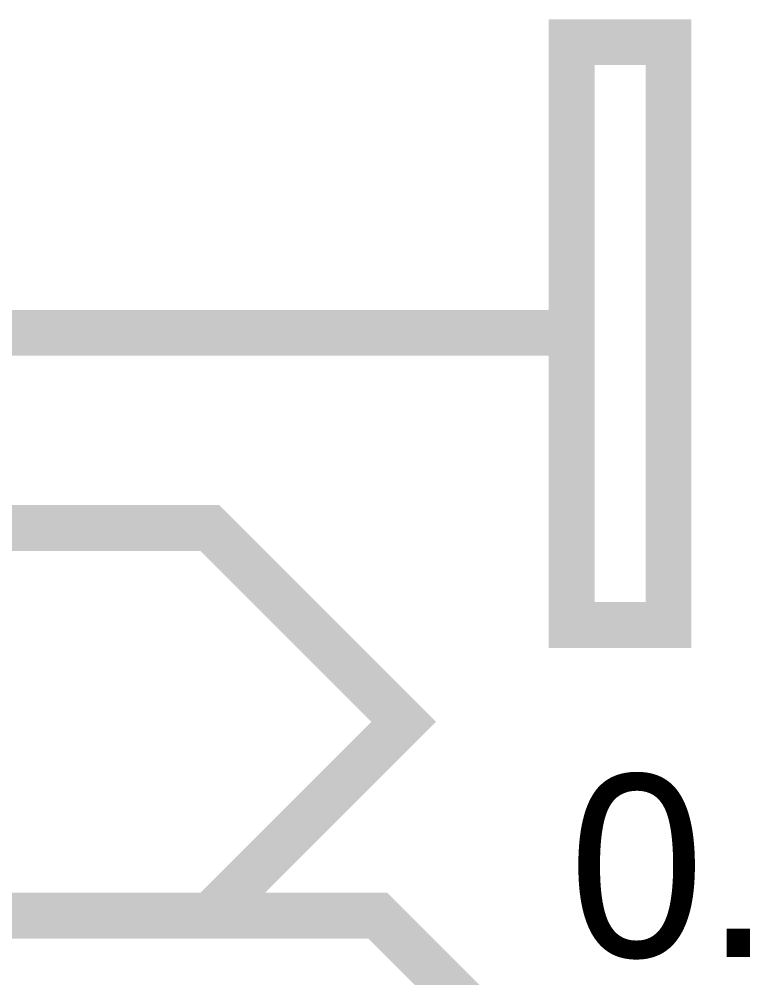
# Model space of a CAD drawing. Header units: inches. Extents: x 0 to 15, y 0 to 9.5.
# Drawn here: x 7.8576 to 8.0474, y 1.6338 to 1.8808 of the extents above; entities that cross this region are included whole.
import ezdxf

# ---------------------------------------------------------------- set-up
doc = ezdxf.new("R2010")
doc.units = ezdxf.units.IN
doc.header["$MEASUREMENT"] = 0
doc.layers.add('Sheet', color=255, linetype='Continuous')

msp = doc.modelspace()

# ---------------------------------------------------------------- linework, layer by layer
at = {"layer": 'Sheet'}
for points in [[(7.99995, 1.87488, 0.0118, 0.0118, 0), (8.02491, 1.87488, 0.0118, 0.0118, 0), (8.02491, 1.7247, 0.0118, 0.0118, 0), (7.99995, 1.7247, 0.0118, 0.0118, 0), (7.99995, 1.87488, 0.0118, 0.0118, 0)], [(7.99995, 1.87488, 0.0039, 0.0039, 0), (7.99995, 1.7247, 0.0039, 0.0039, 0), (8.02491, 1.7247, 0.0039, 0.0039, 0), (8.02491, 1.87488, 0.0039, 0.0039, 0), (7.99995, 1.87488, 0.0039, 0.0039, 0), (7.99995, 1.87488, 0.0039, 0.0039, 0)], [(7.65013, 1.6498, 0.0118, 0.0118, 0), (7.60021, 1.69973, 0.0118, 0.0118, 0), (7.65013, 1.74967, 0.0118, 0.0118, 0), (7.90671, 1.74967, 0.0118, 0.0118, 0), (7.95664, 1.69973, 0.0118, 0.0118, 0), (7.90671, 1.6498, 0.0118, 0.0118, 0), (7.65013, 1.6498, 0.0118, 0.0118, 0)], [(7.65013, 1.6498, 0.0039, 0.0039, 0), (7.60021, 1.69973, 0.0039, 0.0039, 0), (7.65013, 1.74967, 0.0039, 0.0039, 0), (7.90671, 1.74967, 0.0039, 0.0039, 0), (7.95664, 1.69973, 0.0039, 0.0039, 0), (7.90671, 1.6498, 0.0039, 0.0039, 0), (7.65013, 1.6498, 0.0039, 0.0039, 0)], [(7.65013, 1.54992, 0.0118, 0.0118, 0), (7.60021, 1.59986, 0.0118, 0.0118, 0), (7.65013, 1.6498, 0.0118, 0.0118, 0), (7.95003, 1.6498, 0.0118, 0.0118, 0), (7.99995, 1.59986, 0.0118, 0.0118, 0), (7.95003, 1.54992, 0.0118, 0.0118, 0), (7.65013, 1.54992, 0.0118, 0.0118, 0)], [(7.65013, 1.54992, 0.0039, 0.0039, 0), (7.60021, 1.59986, 0.0039, 0.0039, 0), (7.65013, 1.6498, 0.0039, 0.0039, 0), (7.95003, 1.6498, 0.0039, 0.0039, 0), (7.99995, 1.59986, 0.0039, 0.0039, 0), (7.95003, 1.54992, 0.0039, 0.0039, 0), (7.65013, 1.54992, 0.0039, 0.0039, 0)]]:
    msp.add_lwpolyline(points, format="xyseb", close=True, dxfattribs=at)
for points in [[(7.60021, 1.79998, 0.0118, 0.0118, 0), (7.70005, 1.79998, 0.0118, 0.0118, 0), (7.90011, 1.79998, 0.0118, 0.0118, 0)], [(7.99995, 1.79998, 0.0118, 0.0118, 0), (7.90011, 1.79998, 0.0118, 0.0118, 0)]]:
    msp.add_lwpolyline(points, format="xyseb", dxfattribs=at)

# ---------------------------------------------------------------- texts
msp.add_text('0.1uF', height=0.047001, dxfattribs=at).set_placement((7.99922, 1.63915))

doc.saveas('drawing.dxf')
